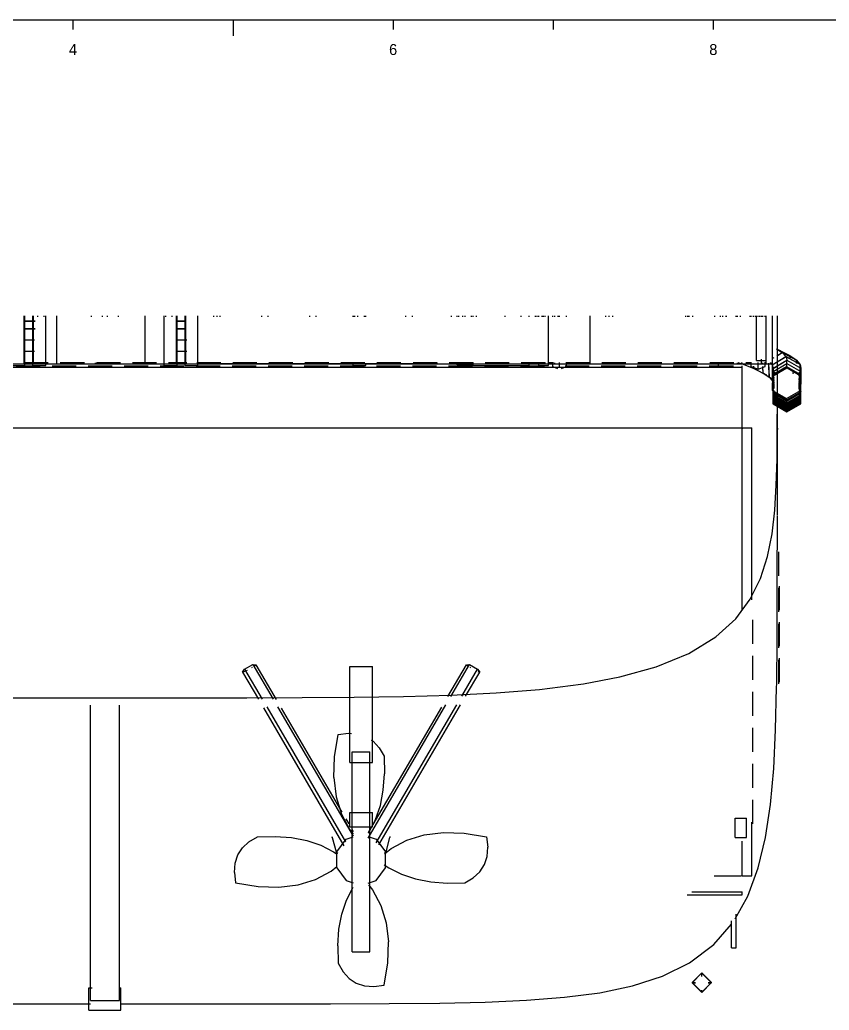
# Model space of a CAD drawing. Extents: x 5 to 836, y 5 to 589.
# Drawn here: x 106.4 to 207.5, y 129.2 to 253 of the extents above; entities that cross this region are included whole.
import ezdxf
from ezdxf.enums import TextEntityAlignment as Align

# ---------------------------------------------------------------- set-up
doc = ezdxf.new("R2010")
doc.units = 0
doc.linetypes.add('DASHED', pattern=[4.5, 3, -1.5])
for name, color, linetype in [('CUT', 7, 'CONTINUOUS'), ('DETAIL', 8, 'CONTINUOUS'), ('DIM', 3, 'CONTINUOUS'), ('MARKING', 4, 'DASHED'), ('OUTLINE', 7, 'CONTINUOUS'), ('TEXT', 7, 'CONTINUOUS')]:
    doc.layers.add(name, color=color, linetype=linetype)

msp = doc.modelspace()

# ---------------------------------------------------------------- linework, layer by layer
at = {"layer": 'CUT'}
for p, q in [((199.6, 210), (199.6, 216)), ((201, 210.07), (201, 216)), ((34.4, 210), (199.6, 210)), ((200.42, 208.67), (202.16, 209.67)), ((201, 205.4), (201, 210.07)), ((202.16, 209.67), (203.89, 208.66)), ((200.41, 206.67), (200.42, 208.67)), ((203.88, 206.66), (203.89, 208.66)), ((200.41, 206.67), (202.14, 205.67)), ((202.14, 205.67), (203.88, 206.66)), ((200.99, 202.07), (201, 205.4)), ((200.99, 201.56), (200.99, 202.07)), ((200.96, 198.08), (200.99, 201.56)), ((200.87, 194.82), (200.96, 198.08)), ((200.68, 191.72), (200.87, 194.82)), ((200.34, 188.75), (200.68, 191.72)), ((199.77, 185.91), (200.34, 188.75)), ((198.9, 183.18), (199.77, 185.91)), ((197.62, 180.59), (198.9, 183.18)), ((195.81, 178.14), (197.62, 180.59)), ((193.32, 175.87), (195.81, 178.14)), ((189.95, 173.8), (193.32, 175.87)), ((185.84, 172.11), (189.95, 173.8)), ((181.32, 170.86), (185.84, 172.11)), ((176.79, 170), (181.32, 170.86)), ((171.29, 169.3), (176.45, 169.95)), ((176.45, 169.95), (176.79, 170)), ((148.13, 168.32), (154.3, 168.41)), ((154.3, 168.41), (160.21, 168.58)), ((160.21, 168.58), (165.87, 168.87)), ((165.87, 168.87), (171.29, 169.3)), ((99.28, 168.25), (106.92, 168.25)), ((106.92, 168.25), (127.08, 168.25)), ((127.08, 168.25), (134.72, 168.25)), ((134.72, 168.25), (141.64, 168.27)), ((141.64, 168.27), (148.13, 168.32)), ((147.9, 161.5), (150.1, 161.5)), ((147.9, 136.5), (147.9, 161.5)), ((150.1, 136.5), (150.1, 161.5)), ((147.9, 136.5), (150.1, 136.5))]:
    msp.add_line(p, q, dxfattribs=at)
at = {"layer": 'DETAIL'}
for p, q in [((106.92, 210), (106.92, 216)), ((107, 209.8), (107, 216)), ((108, 209.8), (108, 216)), ((108.08, 210), (108.08, 216)), ((108.6, 215.86), (108.6, 216)), ((109.4, 215.86), (109.4, 216)), ((109.6, 209.8), (109.6, 216)), ((111, 210), (111, 216)), ((115.3, 215.86), (115.3, 216)), ((116.7, 215.86), (116.7, 216)), ((117.3, 215.86), (117.3, 216)), ((118.7, 215.86), (118.7, 216)), ((122, 210), (122, 216)), ((124.4, 209.8), (124.4, 216)), ((124.6, 215.86), (124.6, 216)), ((125.4, 215.86), (125.4, 216)), ((125.92, 210), (125.92, 216)), ((126, 209.8), (126, 216)), ((127, 209.8), (127, 216)), ((127.08, 210), (127.08, 216)), ((128.6, 209.8), (128.6, 216)), ((130.6, 215.86), (130.6, 216)), ((131, 215.86), (131, 216)), ((131.4, 215.86), (131.4, 216)), ((136.6, 215.86), (136.6, 216)), ((137.4, 215.86), (137.4, 216)), ((142.6, 215.86), (142.6, 216)), ((143.4, 215.86), (143.4, 216)), ((148, 215.86), (148, 216)), ((148.08, 215.86), (148.08, 216)), ((148.2, 215.86), (148.2, 216)), ((148.6, 215.86), (148.6, 216)), ((149.4, 215.86), (149.4, 216)), ((149.6, 215.86), (149.6, 216)), ((154.6, 215.86), (154.6, 216)), ((155.4, 215.86), (155.4, 216)), ((160.3, 215.86), (160.3, 216)), ((161, 215.86), (161, 216)), ((161.2, 215.86), (161.2, 216)), ((161.7, 215.86), (161.7, 216)), ((162, 215.86), (162, 216)), ((162.8, 215.86), (162.8, 216)), ((163, 215.86), (163, 216)), ((163.4, 215.86), (163.4, 216)), ((167, 215.86), (167, 216)), ((170, 215.86), (170, 216)), ((170.8, 215.86), (170.8, 216)), ((171.2, 215.86), (171.2, 216)), ((171.6, 215.86), (171.6, 216)), ((171.8, 215.86), (171.8, 216)), ((172, 215.86), (172, 216)), ((172.4, 215.86), (172.4, 216)), ((172.93, 215.86), (172.93, 216)), ((173.2, 215.86), (173.2, 216)), ((173.6, 215.87), (173.6, 216)), ((173.8, 215.86), (173.8, 216)), ((174.67, 215.86), (174.67, 216)), ((179.57, 215.86), (179.57, 216)), ((180, 215.86), (180, 216)), ((180.43, 215.86), (180.43, 216)), ((189.57, 215.86), (189.57, 216)), ((190, 215.86), (190, 216)), ((190.43, 215.86), (190.43, 216)), ((193.91, 215.86), (193.91, 216)), ((194.64, 215.86), (194.64, 216)), ((195.84, 215.86), (195.84, 216)), ((196.4, 215.86), (196.4, 216)), ((197.6, 215.86), (197.6, 216)), ((197.62, 215.86), (197.62, 216)), ((197.73, 215.86), (197.73, 216)), ((198.27, 215.86), (198.27, 216)), ((198.4, 210.4), (198.4, 216)), ((198.6, 215.86), (198.6, 216)), ((198.8, 215.87), (198.8, 216)), ((198.82, 215.86), (198.82, 216)), ((199, 215.86), (199, 216)), ((199.2, 215.86), (199.2, 216)), ((199.47, 215.86), (199.47, 216)), ((199.47, 215.86), (199.47, 216)), ((199.6, 210.4), (199.6, 216)), ((200.4, 210), (200.4, 216)), ((107, 215.39), (108.26, 215.39)), ((107, 215.35), (108.26, 215.35)), ((107, 214.4), (108.26, 214.4)), ((107, 214.36), (108.26, 214.36)), ((125.88, 215.39), (127.14, 215.39)), ((125.88, 215.35), (127.14, 215.35)), ((125.88, 214.4), (127.14, 214.4)), ((125.88, 214.36), (127.14, 214.36)), ((106.93, 213), (108.18, 213)), ((125.96, 213), (127.21, 213)), ((200.87, 211.89), (201.35, 211.66)), ((200.89, 211.87), (201.58, 211.41)), ((200.9, 211.89), (202.55, 211.02)), ((200.9, 211.87), (201.37, 211.63)), ((200.97, 211.82), (201.35, 211.66)), ((200.98, 211.83), (202.53, 211.05)), ((106.93, 211.6), (108.18, 211.6)), ((125.96, 211.6), (127.21, 211.6)), ((199, 210), (199, 210.56)), ((200.35, 209.86), (202.06, 210.9)), ((200.36, 209.89), (202.09, 210.9)), ((200.36, 210.65), (200.59, 210.78)), ((200.93, 210.99), (201.61, 211.41)), ((201.01, 211.05), (201.58, 211.41)), ((201.35, 211.66), (201.36, 211.53)), ((201.37, 211.63), (202.53, 211.05)), ((201.37, 211.63), (201.38, 211.5)), ((201.58, 211.41), (203.35, 210.48)), ((201.61, 211.41), (202.06, 210.9)), ((201.61, 211.41), (203.37, 210.45)), ((202.06, 210.9), (203.81, 209.94)), ((202.09, 210.9), (202.19, 210.44)), ((202.09, 210.9), (203.83, 209.91)), ((202.53, 211.05), (202.55, 210.65)), ((202.55, 211.02), (203.35, 210.48)), ((202.55, 211.02), (202.56, 210.62)), ((203.35, 210.48), (203.36, 210.08)), ((33.6, 210), (106.92, 210)), ((35.8, 209.6), (196.6, 209.6)), ((105.4, 209.8), (107, 209.8)), ((108, 209.8), (109.6, 209.8)), ((108.08, 210), (125.92, 210)), ((115.8, 210.02), (115.8, 210.14)), ((115.8, 210.02), (118.2, 210.02)), ((118.2, 210.02), (118.2, 210.14)), ((124.4, 209.8), (126, 209.8)), ((127, 209.8), (128.6, 209.8)), ((127.08, 210), (200.4, 210)), ((130.5, 210.02), (130.5, 210.14)), ((130.5, 210.02), (148.19, 210.02)), ((131, 210), (131, 210.14)), ((148, 209.8), (148, 210.08)), ((148, 209.8), (149.6, 209.8)), ((148.08, 210), (148.08, 210.14)), ((149.58, 210.02), (158.5, 210.02)), ((149.6, 209.8), (149.6, 210.08)), ((158.5, 210.02), (158.5, 210.14)), ((161, 209.89), (161, 210.17)), ((161, 209.89), (163, 209.89)), ((161.2, 210), (161.2, 210.14)), ((162, 210), (162, 210.14)), ((162.8, 209.8), (162.8, 210.08)), ((162.8, 209.8), (170, 209.8)), ((163, 209.89), (163, 210.17)), ((167, 210), (167, 210.14)), ((170, 209.8), (170, 210.14)), ((170, 210.02), (171.33, 210.02)), ((170.8, 210), (170.8, 210.14)), ((171.2, 209.8), (171.2, 210.14)), ((171.2, 209.8), (172.4, 209.8)), ((172, 210), (172, 210.14)), ((172.4, 209.8), (172.4, 210.08)), ((172.93, 209.67), (172.93, 210.2)), ((172.93, 209.67), (173.55, 209.43)), ((173.2, 210), (173.2, 210.14)), ((173.8, 209.48), (173.8, 210.17)), ((174.05, 209.43), (174.67, 209.67)), ((174.67, 209.67), (174.67, 210.2)), ((179.57, 210), (179.57, 210.14)), ((180, 210), (180, 210.14)), ((180.43, 210), (180.43, 210.14)), ((189.57, 210), (189.57, 210.14)), ((190, 210), (190, 210.14)), ((190.43, 210), (190.43, 210.14)), ((193.91, 210), (193.91, 210.14)), ((196.06, 210.18), (196.56, 210.01)), ((196.53, 210.17), (196.54, 210.03)), ((196.54, 210.03), (196.66, 209.98)), ((196.54, 210.03), (198.05, 209.41)), ((196.55, 210.14), (196.56, 210.01)), ((196.6, 179.24), (196.6, 209.6)), ((197.73, 209.67), (197.73, 210.2)), ((197.73, 209.67), (198.6, 209.34)), ((198.01, 209.71), (198.03, 209.44)), ((198.03, 209.68), (198.05, 209.41)), ((198.03, 209.44), (198.39, 209.26)), ((198.03, 209.44), (199.19, 208.85)), ((198.05, 209.41), (198.41, 209.24)), ((198.4, 210.4), (199.6, 210.4)), ((198.6, 209.34), (198.6, 210.17)), ((198.6, 209.34), (199.47, 209.67)), ((199.13, 209.68), (199.17, 208.88)), ((199.15, 209.52), (199.19, 208.85)), ((199.2, 210), (199.2, 210.14)), ((199.47, 209.67), (199.47, 210.2)), ((199.9, 210.07), (199.97, 208.34)), ((199.91, 210.1), (199.95, 208.37)), ((200.08, 210.17), (200.35, 209.86)), ((200.35, 209.86), (200.39, 207.87)), ((200.36, 209.89), (200.37, 207.9)), ((200.36, 209.89), (200.46, 209.43)), ((200.46, 209.43), (202.19, 210.44)), ((200.46, 209.43), (200.47, 207.43)), ((200.47, 209.44), (202.2, 210.44)), ((200.47, 209.02), (202.2, 210.02)), ((200.47, 208.63), (202.2, 209.63)), ((200.47, 208.52), (202.21, 209.51)), ((200.47, 208.51), (202.2, 209.51)), ((200.47, 205), (200.47, 209.44)), ((202.16, 209.67), (202.21, 209.51)), ((202.19, 210.44), (203.93, 209.45)), ((202.2, 209.4), (202.2, 210.44)), ((202.2, 210.44), (203.93, 209.44)), ((202.2, 210.02), (203.93, 209.02)), ((202.2, 209.63), (203.93, 208.63)), ((202.2, 209.51), (203.93, 208.51)), ((202.21, 209.51), (203.94, 208.51)), ((203.37, 210.45), (203.81, 209.94)), ((203.37, 210.45), (203.37, 210.05)), ((203.81, 209.94), (203.85, 207.94)), ((203.83, 209.91), (203.93, 209.45)), ((203.83, 209.91), (203.84, 207.91)), ((203.93, 209.45), (203.94, 207.45)), ((203.93, 205), (203.93, 209.44)), ((199.17, 208.88), (199.64, 208.64)), ((199.17, 208.88), (199.97, 208.34)), ((199.19, 208.86), (199.66, 208.62)), ((199.95, 208.37), (200.41, 208.11)), ((199.95, 208.37), (200.39, 207.87)), ((199.97, 208.34), (200.44, 208.09)), ((200.42, 208.67), (200.47, 208.52)), ((200.46, 206.52), (200.47, 208.52)), ((200.47, 208.63), (200.58, 208.57)), ((200.47, 208.32), (200.58, 208.38)), ((200.47, 208.29), (200.58, 208.36)), ((200.47, 208.32), (200.58, 208.25)), ((200.47, 208.29), (200.58, 208.22)), ((200.47, 208.14), (200.58, 208.2)), ((200.47, 208.14), (200.58, 208.07)), ((200.47, 207.99), (200.58, 208.05)), ((200.47, 207.97), (200.58, 208.03)), ((200.48, 209.02), (200.82, 208.82)), ((202.89, 208.92), (203.01, 208.85)), ((202.89, 208.89), (203.01, 208.82)), ((203.68, 208.14), (203.85, 207.94)), ((203.7, 208.89), (203.93, 209.02)), ((203.7, 208.5), (203.93, 208.63)), ((203.7, 208.45), (203.93, 208.32)), ((203.7, 208.42), (203.93, 208.29)), ((203.7, 208.18), (203.93, 208.32)), ((203.7, 208.16), (203.93, 208.29)), ((203.7, 208.27), (203.93, 208.14)), ((203.7, 208), (203.93, 208.14)), ((203.7, 208.12), (203.93, 207.99)), ((203.7, 208.1), (203.93, 207.97)), ((203.89, 208.66), (203.94, 208.51)), ((203.93, 206.51), (203.94, 208.51)), ((200.37, 207.9), (200.6, 207.76)), ((200.37, 207.9), (200.47, 207.43)), ((200.39, 207.87), (200.62, 207.74)), ((200.46, 207.17), (200.58, 207.1)), ((200.46, 207.02), (200.58, 207.09)), ((200.46, 207.01), (200.58, 206.94)), ((200.47, 207.97), (200.58, 207.9)), ((200.47, 207.81), (200.58, 207.88)), ((200.47, 207.81), (200.58, 207.75)), ((200.47, 207.73), (200.58, 207.79)), ((200.47, 207.67), (200.58, 207.74)), ((200.47, 207.73), (200.58, 207.66)), ((200.47, 207.67), (200.58, 207.61)), ((200.47, 207.54), (200.58, 207.61)), ((200.47, 207.5), (200.58, 207.57)), ((200.47, 207.54), (200.58, 207.48)), ((200.47, 207.43), (200.58, 207.5)), ((200.47, 207.5), (200.58, 207.44)), ((200.47, 207.43), (200.59, 207.36)), ((200.47, 207.43), (200.59, 207.37)), ((200.47, 207.33), (200.58, 207.4)), ((200.47, 207.32), (200.58, 207.26)), ((200.47, 207.24), (200.58, 207.31)), ((200.47, 207.18), (200.58, 207.25)), ((200.47, 207.24), (200.58, 207.18)), ((200.47, 207.17), (200.58, 207.23)), ((200.47, 207.11), (200.58, 207.17)), ((200.47, 207.08), (200.58, 207.15)), ((200.47, 207.06), (200.58, 207.13)), ((200.47, 207.11), (200.58, 207.04)), ((200.47, 207.01), (200.58, 207.07)), ((200.47, 207.06), (200.58, 206.99)), ((200.47, 207.03), (200.58, 206.96)), ((200.47, 207), (200.58, 206.93)), ((203.7, 207.83), (203.93, 207.97)), ((203.7, 207.95), (203.93, 207.81)), ((203.7, 207.86), (203.93, 207.73)), ((203.7, 207.68), (203.93, 207.81)), ((203.7, 207.81), (203.93, 207.67)), ((203.7, 207.59), (203.93, 207.73)), ((203.7, 207.68), (203.93, 207.54)), ((203.7, 207.54), (203.93, 207.67)), ((203.7, 207.64), (203.93, 207.5)), ((203.7, 207.56), (203.93, 207.43)), ((203.7, 207.41), (203.93, 207.54)), ((203.7, 207.37), (203.93, 207.5)), ((203.7, 207.46), (203.94, 207.33)), ((203.7, 207.31), (203.93, 207.44)), ((203.7, 207.3), (203.93, 207.43)), ((203.7, 207.38), (203.93, 207.24)), ((203.7, 207.19), (203.93, 207.32)), ((203.7, 207.31), (203.93, 207.18)), ((203.7, 207.3), (203.93, 207.17)), ((203.7, 207.11), (203.93, 207.24)), ((203.7, 207.24), (203.93, 207.11)), ((203.7, 207.21), (203.93, 207.08)), ((203.7, 207.19), (203.93, 207.06)), ((203.7, 207.03), (203.94, 207.17)), ((203.7, 207.16), (203.94, 207.02)), ((203.7, 207.14), (203.93, 207.01)), ((203.7, 206.97), (203.93, 207.11)), ((203.7, 206.93), (203.93, 207.06)), ((203.7, 206.89), (203.93, 207.03)), ((203.7, 206.87), (203.94, 207.01)), ((203.7, 206.87), (203.93, 207)), ((203.7, 206.77), (203.93, 206.63)), ((203.71, 207.31), (203.94, 207.45)), ((203.72, 207.85), (203.84, 207.91)), ((203.74, 207.87), (203.85, 207.94)), ((203.84, 207.91), (203.94, 207.45)), ((200.41, 206.67), (200.46, 206.52)), ((200.46, 206.52), (202.19, 205.51)), ((200.47, 206.63), (200.58, 206.7)), ((200.47, 206.63), (200.58, 206.57)), ((200.47, 206.51), (202.2, 205.51)), ((200.47, 206.32), (200.58, 206.38)), ((200.47, 206.29), (200.58, 206.36)), ((200.47, 206.32), (202.2, 205.32)), ((200.47, 206.29), (200.58, 206.22)), ((200.47, 206.14), (200.58, 206.2)), ((200.47, 205.97), (200.81, 206.17)), ((200.47, 206.14), (202.2, 205.14)), ((200.47, 205.99), (200.58, 205.92)), ((200.47, 205.97), (202.2, 204.97)), ((200.47, 205.81), (200.7, 205.95)), ((200.47, 205.81), (202.2, 204.81)), ((200.47, 205.73), (200.58, 205.79)), ((200.47, 205.67), (200.58, 205.74)), ((200.47, 205.73), (200.58, 205.66)), ((200.47, 205.67), (202.2, 204.67)), ((200.47, 205.54), (200.58, 205.61)), ((200.47, 205.5), (200.58, 205.57)), ((200.47, 205.43), (200.7, 205.56)), ((200.47, 205.54), (202.2, 204.54)), ((202.14, 205.67), (202.19, 205.51)), ((202.19, 205.51), (203.93, 206.51)), ((202.2, 205.51), (203.93, 206.51)), ((202.2, 205.32), (203.93, 206.32)), ((202.2, 205.14), (203.93, 206.14)), ((202.2, 204.97), (203.93, 205.97)), ((202.2, 204.81), (203.93, 205.81)), ((202.2, 204.67), (203.93, 205.67)), ((202.2, 204), (202.2, 205.58)), ((202.2, 204.54), (203.93, 205.54)), ((203.7, 206.5), (203.93, 206.63)), ((203.7, 206.45), (203.93, 206.32)), ((203.7, 206.42), (203.93, 206.29)), ((203.7, 206.16), (203.93, 206.29)), ((203.7, 206.27), (203.93, 206.14)), ((203.7, 206.1), (203.93, 205.97)), ((203.7, 205.85), (203.93, 205.99)), ((203.7, 205.95), (203.93, 205.81)), ((203.7, 205.86), (203.93, 205.73)), ((203.7, 205.81), (203.93, 205.67)), ((203.7, 205.59), (203.93, 205.73)), ((203.7, 205.68), (203.93, 205.54)), ((203.7, 205.64), (203.93, 205.5)), ((203.7, 205.56), (203.93, 205.43)), ((203.88, 206.66), (203.93, 206.51)), ((200.47, 205.5), (200.58, 205.44)), ((200.47, 205.43), (202.2, 204.43)), ((200.47, 205.32), (200.58, 205.39)), ((200.47, 205.24), (200.7, 205.38)), ((200.47, 205.17), (200.81, 205.37)), ((200.47, 205.33), (202.2, 204.33)), ((200.47, 205.24), (202.2, 204.24)), ((200.47, 205.06), (200.7, 205.19)), ((200.47, 205.18), (202.2, 204.18)), ((200.47, 205.17), (202.2, 204.17)), ((200.47, 205.11), (200.58, 205.17)), ((200.47, 205.03), (200.7, 205.16)), ((200.47, 205.01), (200.7, 205.14)), ((200.47, 205), (200.7, 205.13)), ((200.47, 205.11), (202.2, 204.11)), ((200.47, 205.08), (202.2, 204.08)), ((200.47, 205.06), (202.2, 204.06)), ((200.47, 205.03), (202.2, 204.03)), ((200.47, 205.01), (202.2, 204.01)), ((202.2, 204.43), (203.93, 205.43)), ((202.2, 204.33), (203.93, 205.33)), ((202.2, 204.24), (203.93, 205.24)), ((202.2, 204.18), (203.93, 205.18)), ((202.2, 204.17), (203.93, 205.17)), ((202.2, 204.11), (203.93, 205.11)), ((202.2, 204.11), (203.93, 205.11)), ((202.2, 204.08), (203.93, 205.08)), ((202.2, 204.06), (203.93, 205.06)), ((202.2, 204.03), (203.93, 205.03)), ((202.2, 204.01), (203.93, 205.01)), ((203.7, 205.37), (203.93, 205.5)), ((203.7, 205.46), (203.93, 205.32)), ((203.7, 205.38), (203.93, 205.24)), ((203.7, 205.3), (203.93, 205.17)), ((203.7, 205.24), (203.93, 205.11)), ((203.7, 205.19), (203.93, 205.06)), ((203.7, 205.16), (203.93, 205.03)), ((203.7, 205.14), (203.93, 205.01)), ((203.7, 205.13), (203.93, 205)), ((35.8, 202), (197.8, 202)), ((197.8, 180.49), (197.8, 202)), ((134.45, 171.83), (135.47, 172.41)), ((135.34, 172.02), (135.44, 172.09)), ((135.47, 172.41), (138, 168.07)), ((135.47, 172.41), (135.84, 172.39)), ((135.64, 172.24), (135.84, 172.39)), ((135.84, 172.39), (138.37, 168.05)), ((147.6, 172.15), (150.4, 172.15)), ((159.84, 168.42), (162.16, 172.39)), ((160.21, 168.43), (162.53, 172.41)), ((162.16, 172.39), (162.53, 172.41)), ((162.16, 172.39), (162.36, 172.24)), ((162.53, 172.41), (163.55, 171.83)), ((162.56, 172.09), (162.66, 172.02)), ((134.19, 171.45), (134.45, 171.83)), ((134.19, 171.45), (134.8, 171.7)), ((134.19, 171.45), (136.16, 168.07)), ((134.45, 171.83), (136.63, 168.09)), ((161.58, 168.45), (163.55, 171.83)), ((162.05, 168.44), (163.81, 171.45)), ((163.55, 171.83), (163.81, 171.45)), ((163.56, 171.55), (163.81, 171.45)), ((115.2, 130.4), (115.2, 167.32)), ((118.8, 130.4), (118.8, 167.32)), ((149.87, 150.72), (159.57, 167.35)), ((150.88, 150.14), (160.94, 167.37)), ((151.22, 149.88), (161.42, 167.35)), ((136.79, 166.99), (146.85, 149.76)), ((137.2, 167.13), (147.04, 150.26)), ((138.57, 167.11), (147.99, 150.97)), ((139, 166.97), (146.6, 153.96)), ((149.92, 151.43), (159.07, 167.09)), ((147.6, 160.15), (150.4, 160.15)), ((147.9, 153.82), (147.9, 160.38)), ((150.1, 153.82), (150.1, 160.38)), ((147.6, 153.9), (150.4, 153.9)), ((147.6, 152.1), (147.6, 153.9)), ((150.4, 152.1), (150.4, 153.9)), ((147.1, 153.12), (147.45, 152.51)), ((195.74, 153.2), (197.14, 153.2)), ((195.74, 150.8), (195.74, 153.2)), ((197.14, 150.8), (197.14, 153.2)), ((197.8, 146), (197.8, 152.7)), ((147.6, 152.1), (150.4, 152.1)), ((147.87, 151.79), (148.01, 151.55)), ((147.9, 136.5), (147.9, 152.14)), ((150.1, 136.5), (150.1, 152.14)), ((145.4, 150.8), (145.43, 150.93)), ((145.4, 150.8), (145.88, 149)), ((145.96, 148.99), (147.12, 150.59)), ((147.12, 150.59), (148, 150.87)), ((149.88, 150.91), (150.88, 150.59)), ((150.88, 150.59), (152.04, 148.99)), ((152.12, 149), (152.6, 150.8)), ((152.57, 150.93), (152.6, 150.8)), ((195.74, 150.8), (197.14, 150.8)), ((196.6, 146), (196.6, 150.19)), ((145.88, 149), (146.07, 148.81)), ((145.96, 147.01), (145.96, 148.99)), ((151.93, 148.81), (152.12, 149)), ((152.04, 147.01), (152.04, 148.99)), ((145.96, 147.01), (147.12, 145.41)), ((150.88, 145.41), (152.04, 147.01)), ((147.12, 145.41), (148, 145.13)), ((149.88, 145.09), (150.88, 145.41)), ((196.6, 146), (197.8, 146)), ((190.3, 144), (196.6, 144)), ((196.6, 143.6), (196.6, 144)), ((189.75, 143.6), (196.6, 143.6)), ((195.86, 137), (195.86, 141.19)), ((195.26, 137), (195.26, 140.35)), ((147.9, 136.5), (150.1, 136.5)), ((195.26, 137), (195.86, 137)), ((190.36, 132.63), (191.57, 133.85)), ((190.37, 132.67), (191.57, 133.87)), ((191.56, 133.85), (192.77, 132.64)), ((191.57, 133.87), (192.77, 132.67)), ((191.57, 133.43), (191.57, 133.85)), ((191.57, 133.83), (192.77, 132.63)), ((190.36, 132.65), (191.57, 131.44)), ((190.37, 132.67), (191.57, 131.47)), ((190.37, 132.65), (190.77, 132.65)), ((190.37, 132.64), (190.77, 132.64)), ((190.37, 132.63), (191.57, 131.43)), ((191.56, 131.43), (192.77, 132.65)), ((191.57, 131.47), (192.77, 132.67)), ((192.37, 132.65), (192.77, 132.65)), ((192.37, 132.64), (192.77, 132.64)), ((115, 129.2), (115, 132)), ((115, 132), (115.41, 132)), ((118.72, 132), (119, 132)), ((119, 129.2), (119, 132)), ((191.57, 131.43), (191.57, 131.72)), ((115.2, 130.4), (118.8, 130.4)), ((115, 129.2), (119, 129.2))]:
    msp.add_line(p, q, dxfattribs=at)
at = {"layer": 'DIM'}
for p, q in [((25, 253), (741, 253)), ((113, 253), (113, 251.8)), ((133, 253), (133, 251)), ((153, 253), (153, 251.8)), ((173, 253), (173, 251.8)), ((193, 253), (193, 251.8))]:
    msp.add_line(p, q, dxfattribs=at)
at = {"layer": 'MARKING'}
for p, q in [((60.9, 209.76), (172.96, 209.76)), ((106.92, 210.16), (127.22, 210.16)), ((106.92, 210.06), (127.22, 210.06)), ((128.48, 210.16), (172, 210.16)), ((128.48, 210.06), (172, 210.06)), ((172, 210.06), (172, 210.16)), ((172.34, 210.16), (173.04, 210.16)), ((174.5, 209.76), (196.6, 209.76)), ((174.57, 210.16), (197.78, 210.16)), ((196.6, 209.4), (196.6, 209.76)), ((201.18, 170), (201.18, 188)), ((201.26, 170.2), (201.26, 182.6)), ((197.95, 152.5), (197.95, 179.5))]:
    msp.add_line(p, q, dxfattribs=at)
at = {"layer": 'OUTLINE'}
for p, q in [((169, 215.86), (169, 216)), ((171, 215.86), (171, 216)), ((172.4, 210), (172.4, 216)), ((177.6, 210), (177.6, 216)), ((189.8, 215.86), (189.8, 216)), ((193.2, 215.86), (193.2, 216)), ((194.2, 215.86), (194.2, 216)), ((194.6, 215.87), (194.6, 216)), ((196, 215.86), (196, 216)), ((198, 215.86), (198, 216)), ((199.6, 210), (199.6, 216)), ((201, 208.7), (201, 216)), ((54.93, 210), (199.6, 210)), ((135.8, 210), (135.8, 210.13)), ((138.2, 210), (138.2, 210.13)), ((161.8, 210), (161.8, 210.13)), ((171, 210), (171, 210.14)), ((189.8, 210), (189.8, 210.14)), ((193.2, 210), (193.2, 210.14)), ((193.59, 209.69), (193.68, 210.09)), ((194.2, 210), (194.2, 210.14)), ((196, 210), (196, 210.14)), ((201, 201.94), (201, 204.98)), ((56.2, 202), (196.48, 202)), ((196.48, 202), (196.56, 201.96)), ((196.56, 201.97), (196.6, 201.88)), ((196.6, 179.24), (196.6, 201.88)), ((201, 201.94), (201, 201.77)), ((201, 193.52), (201, 201.77)), ((201, 191.14), (201, 201.61)), ((200.99, 182.4), (201, 191.05)), ((200.97, 175.5), (200.99, 182.38)), ((200.92, 170), (200.97, 175.5)), ((147.6, 160.15), (147.6, 172.15)), ((150.4, 160.15), (150.4, 172.15)), ((200.91, 169.56), (200.92, 170)), ((200.78, 164.24), (200.91, 169.56)), ((145.67, 160.87), (146.12, 163.68)), ((146.12, 163.68), (147.41, 163.83)), ((147.41, 163.83), (147.8, 163.8)), ((200.54, 159.4), (200.78, 164.24)), ((150.27, 162.97), (150.49, 162.83)), ((150.49, 162.83), (151.25, 162.01)), ((151.25, 162.01), (151.88, 160.94)), ((145.59, 158.27), (145.67, 160.87)), ((151.88, 160.94), (151.93, 158.74)), ((151.77, 156.69), (151.93, 158.74)), ((200.14, 154.93), (200.54, 159.4)), ((145.59, 158.27), (145.88, 155.88)), ((151.4, 154.79), (151.77, 156.69)), ((145.88, 155.88), (146.55, 153.71)), ((150.81, 153.04), (151.4, 154.79)), ((199.52, 150.8), (200.14, 154.93)), ((146.55, 153.71), (147.59, 151.75)), ((150.01, 151.44), (150.81, 153.04)), ((147.59, 151.75), (148, 151.23)), ((149.94, 151.33), (150.01, 151.44)), ((154.71, 150.45), (156.88, 151.12)), ((156.88, 151.12), (159.27, 151.41)), ((159.27, 151.41), (161.87, 151.33)), ((161.87, 151.33), (164.68, 150.88)), ((134.17, 149.49), (134.99, 150.25)), ((134.99, 150.25), (136.06, 150.88)), ((136.06, 150.88), (138.26, 150.93)), ((138.26, 150.93), (140.31, 150.77)), ((140.31, 150.77), (142.21, 150.4)), ((142.21, 150.4), (143.96, 149.81)), ((143.96, 149.81), (145.56, 149.01)), ((152.75, 149.41), (154.71, 150.45)), ((164.68, 150.88), (164.83, 149.59)), ((196.6, 146.12), (196.6, 150.31)), ((198.61, 146.98), (199.52, 150.8)), ((133.26, 147.57), (133.59, 148.6)), ((133.59, 148.6), (134.17, 149.49)), ((145.56, 149.01), (146, 148.7)), ((151.93, 148.75), (152.75, 149.41)), ((164.74, 148.43), (164.83, 149.59)), ((133.17, 146.41), (133.26, 147.57)), ((151.89, 147.38), (152.44, 146.99)), ((163.83, 146.51), (164.41, 147.4)), ((164.41, 147.4), (164.74, 148.43)), ((133.17, 146.41), (133.32, 145.12)), ((143.29, 145.55), (145.25, 146.59)), ((145.25, 146.59), (145.97, 147.17)), ((152.44, 146.99), (154.04, 146.19)), ((154.04, 146.19), (155.79, 145.6)), ((163.01, 145.75), (163.83, 146.51)), ((196.56, 146.04), (196.6, 146.12)), ((197.32, 143.47), (198.61, 146.98)), ((133.32, 145.12), (136.13, 144.67)), ((138.73, 144.59), (141.12, 144.88)), ((141.12, 144.88), (143.29, 145.55)), ((149.91, 144.87), (150.41, 144.25)), ((155.79, 145.6), (157.69, 145.23)), ((157.69, 145.23), (159.74, 145.07)), ((159.74, 145.07), (161.94, 145.12)), ((161.94, 145.12), (163.01, 145.75)), ((193.12, 146), (196.48, 146)), ((196.48, 146), (196.56, 146.04)), ((136.13, 144.67), (138.73, 144.59)), ((147.19, 142.96), (147.99, 144.56)), ((150.41, 144.25), (151.45, 142.29)), ((146.6, 141.21), (147.19, 142.96)), ((195.73, 140.63), (197.32, 143.47)), ((146.23, 139.31), (146.6, 141.21)), ((151.45, 142.29), (152.12, 140.12)), ((152.12, 140.12), (152.41, 137.73)), ((193.08, 137.43), (195.26, 139.96)), ((146.07, 137.26), (146.23, 139.31)), ((152.33, 135.13), (152.41, 137.73)), ((190.04, 135.13), (193.08, 137.43)), ((146.07, 137.26), (146.12, 135.06)), ((146.12, 135.06), (146.75, 133.99)), ((151.88, 132.32), (152.33, 135.13)), ((186.64, 133.45), (190.04, 135.13)), ((146.75, 133.99), (147.51, 133.17)), ((147.51, 133.17), (148.4, 132.59)), ((148.4, 132.59), (149.43, 132.26)), ((182.89, 132.24), (186.64, 133.45)), ((149.43, 132.26), (150.59, 132.17)), ((150.59, 132.17), (151.88, 132.32)), ((174.42, 130.81), (178.82, 131.39)), ((178.82, 131.39), (182.89, 132.24)), ((98.05, 130), (115.19, 130)), ((118.95, 130), (135.95, 130)), ((135.95, 130), (145.16, 130.01)), ((145.16, 130.01), (152.5, 130.03)), ((152.5, 130.03), (158.83, 130.09)), ((158.83, 130.09), (164.5, 130.21)), ((164.5, 130.21), (169.66, 130.44)), ((169.66, 130.44), (174.42, 130.81))]:
    msp.add_line(p, q, dxfattribs=at)

# ---------------------------------------------------------------- texts
at = {"layer": 'TEXT'}
for s, p in [('4', (113, 248.6)), ('6', (153, 248.6)), ('8', (193, 248.6))]:
    msp.add_text(s, height=1.37, dxfattribs=at).set_placement(p, align=Align.CENTER)

doc.saveas('drawing.dxf')
